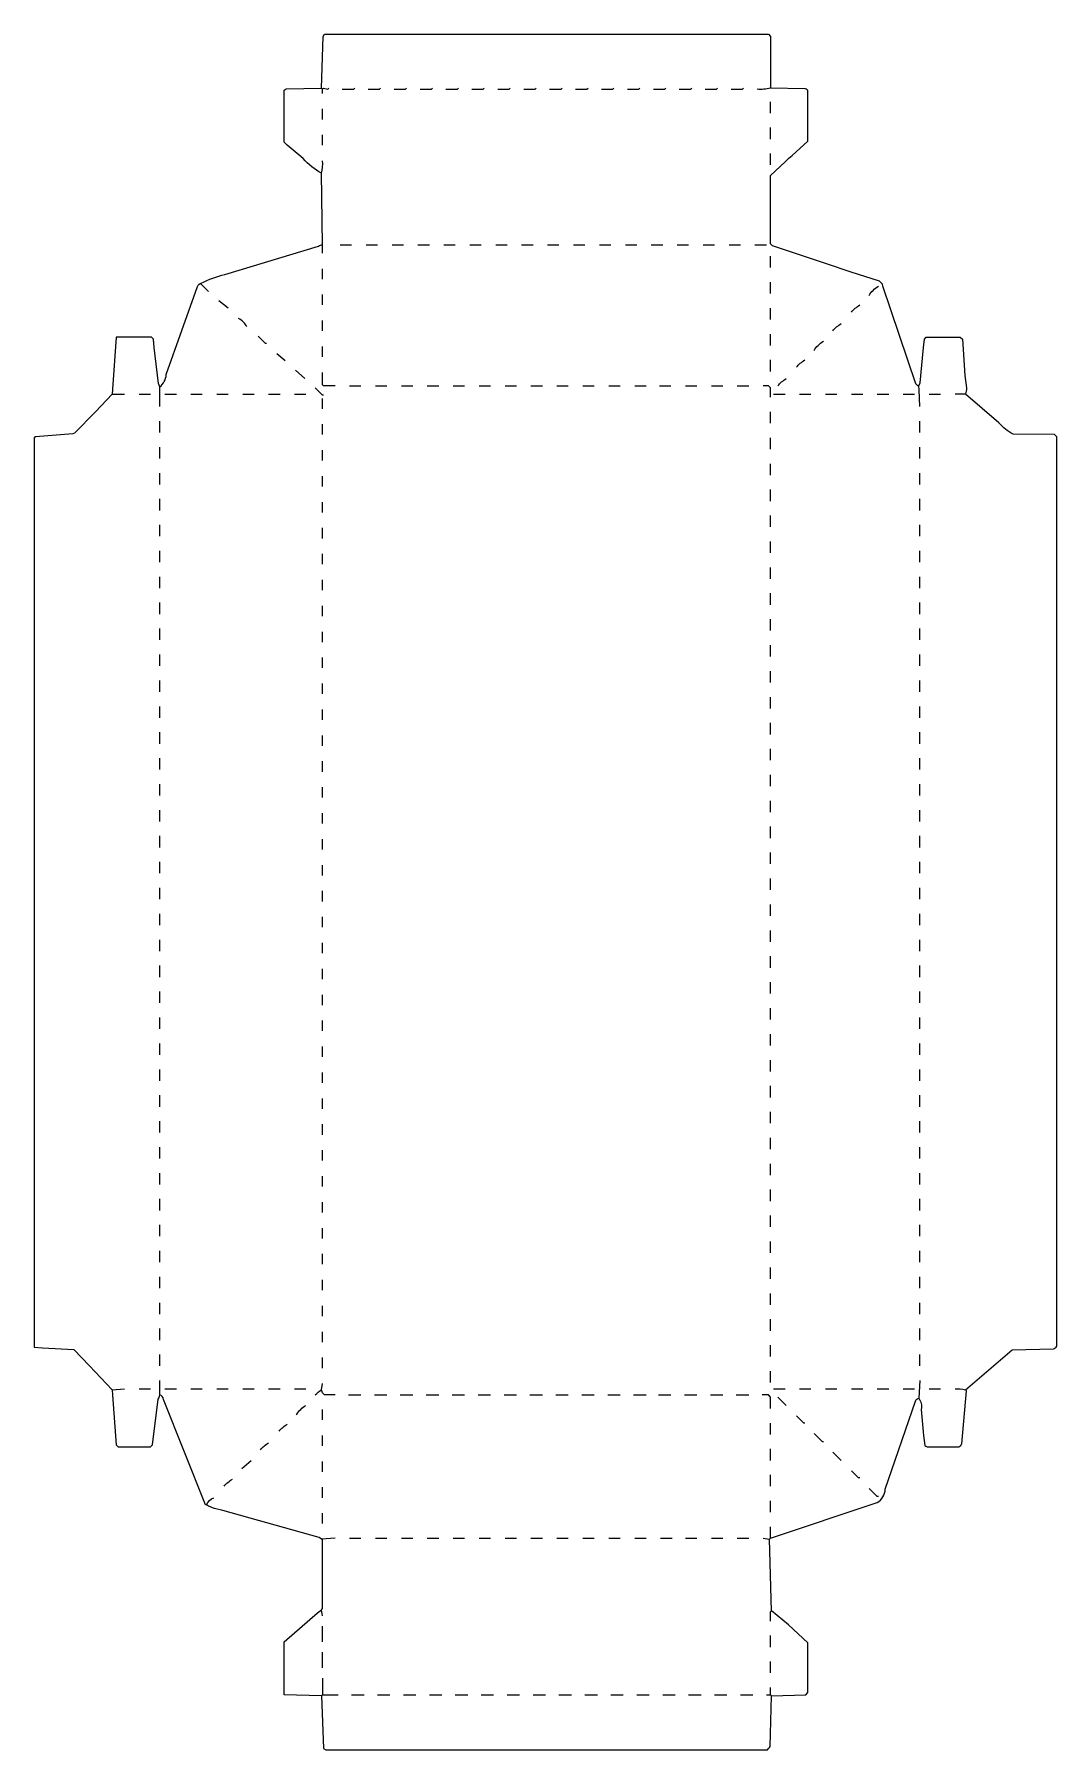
# Model space of a CAD drawing. Extents: x 51 to 1037, y 85 to 1739.
import ezdxf

# ---------------------------------------------------------------- set-up
doc = ezdxf.new("R2010")
doc.units = 0
doc.layers.get('0').update_dxf_attribs({"linetype": 'CONTINUOUS'})

msp = doc.modelspace()

# ---------------------------------------------------------------- linework, layer by layer
at = {"color": 250, "linetype": 'CONTINUOUS'}
for points in [[(329, 1682), (329, 1686), (328, 1687), (329.489592, 1736.990008), (331, 1739), (759, 1739), (761, 1737), (761, 1687)], [(761, 1663), (761, 1674)], [(329, 1657), (329, 1667)], [(329, 1632), (329, 1642)], [(761, 1638), (761, 1649)], [(761, 1613), (761, 1624)], [(346, 1536), (357, 1536)], [(371, 1536), (382, 1536)], [(396, 1536), (407, 1536)], [(421, 1536), (432, 1536)], [(446, 1536), (457, 1536)], [(471, 1536), (482, 1536)], [(496, 1536), (507, 1536)], [(521, 1536), (532, 1536)], [(546, 1536), (557, 1536)], [(571, 1536), (582, 1536)], [(596, 1536), (607, 1536)], [(621, 1536), (632, 1536)], [(646, 1536), (657, 1536)], [(671, 1536), (682, 1536)], [(696, 1536), (707, 1536)], [(721, 1536), (732, 1536)], [(746, 1536), (757, 1536)], [(761, 1514), (761, 1525)], [(329, 1503), (329, 1513)], [(219, 1491), (212, 1498), (212, 1499)], [(761, 1489), (761, 1500)], [(238, 1475), (229, 1482)], [(329, 1478), (329, 1488)], [(761, 1464), (761, 1475)], [(329, 1453), (329, 1463)], [(275, 1441), (274, 1441), (267, 1448)], [(761, 1439), (761, 1450)], [(293, 1424), (285, 1431)], [(329, 1428), (329, 1438)], [(761, 1414), (761, 1425)], [(312, 1407), (303, 1415)], [(341, 1400), (330, 1400), (329, 1401), (329, 1413)], [(126, 1392), (138, 1392)], [(152, 1392), (163, 1392)], [(177, 1392), (188, 1392)], [(202, 1392), (213, 1392)], [(227, 1392), (238, 1392)], [(252, 1392), (263, 1392)], [(277, 1392), (288, 1392)], [(302, 1392), (313, 1392)], [(355, 1400), (366, 1400)], [(380, 1400), (391, 1400)], [(405, 1400), (416, 1400)], [(430, 1400), (441, 1400)], [(455, 1400), (466, 1400)], [(480, 1400), (491, 1400)], [(505, 1400), (516, 1400)], [(530, 1400), (541, 1400)], [(555, 1400), (566, 1400)], [(580, 1400), (591, 1400)], [(605, 1400), (616, 1400)], [(630, 1400), (641, 1400)], [(654, 1400), (665, 1400)], [(679, 1400), (690, 1400)], [(704, 1400), (715, 1400)], [(729, 1400), (740, 1400)], [(761, 1389), (761, 1398), (759, 1400), (754, 1400)], [(764, 1392), (775, 1392)], [(789, 1392), (800, 1392)], [(814, 1392), (825, 1392)], [(839, 1392), (850, 1392)], [(864, 1392), (875, 1392)], [(889, 1392), (900, 1392)], [(914, 1392), (925, 1392)], [(329, 1378), (329, 1388)], [(761, 1364), (761, 1375)], [(172, 1355), (172, 1366)], [(329, 1353), (329, 1363)], [(905, 1355), (905, 1366)], [(172, 1330), (172, 1341)], [(761, 1339), (761, 1350)], [(905, 1330), (905, 1341)], [(329, 1328), (329, 1338)], [(761, 1314), (761, 1325)], [(172, 1305), (172, 1316)], [(329, 1303), (329, 1313)], [(905, 1305), (905, 1316)], [(172, 1280), (172, 1291)], [(761, 1289), (761, 1300)], [(905, 1280), (905, 1291)], [(329, 1278), (329, 1288)], [(761, 1264), (761, 1275)], [(172, 1255), (172, 1266)], [(329, 1253), (329, 1263)], [(905, 1255), (905, 1266)], [(172, 1230), (172, 1241)], [(761, 1239), (761, 1250)], [(905, 1230), (905, 1241)], [(329, 1228), (329, 1238)], [(761, 1214), (761, 1225)], [(172, 1205), (172, 1216)], [(329, 1203), (329, 1213)], [(905, 1205), (905, 1216)], [(172, 1180), (172, 1191)], [(761, 1189), (761, 1200)], [(905, 1180), (905, 1191)], [(329, 1178), (329, 1188)], [(761, 1164), (761, 1175)], [(172, 1155), (172, 1166)], [(329, 1153), (329, 1163)], [(905, 1155), (905, 1166)], [(761, 1139), (761, 1150)], [(172, 1130), (172, 1141)], [(329, 1128), (329, 1138)], [(761, 1114), (761, 1125)], [(905, 1130), (905, 1141)], [(172, 1105), (172, 1116)], [(329, 1103), (329, 1113)], [(905, 1105), (905, 1116)], [(761, 1089), (761, 1100)], [(172, 1080), (172, 1091)], [(329, 1078), (329, 1088)], [(905, 1080), (905, 1091)], [(172, 1055), (172, 1066)], [(329, 1053), (329, 1063)], [(761, 1064), (761, 1075)], [(905, 1055), (905, 1066)], [(761, 1039), (761, 1050)], [(172, 1030), (172, 1041)], [(329, 1028), (329, 1038)], [(905, 1030), (905, 1041)], [(172, 1005), (172, 1016)], [(329, 1003), (329, 1013)], [(761, 1014), (761, 1025)], [(905, 1005), (905, 1016)], [(761, 989), (761, 1000)], [(172, 980), (172, 991)], [(329, 978), (329, 988)], [(905, 980), (905, 991)], [(172, 955), (172, 966)], [(329, 953), (329, 963)], [(761, 964), (761, 975)], [(905, 955), (905, 966)], [(761, 939), (761, 950)], [(172, 930), (172, 941)], [(329, 928), (329, 938)], [(905, 930), (905, 941)], [(172, 905), (172, 916)], [(329, 903), (329, 913)], [(761, 914), (761, 925)], [(905, 905), (905, 916)], [(761, 889), (761, 900)], [(172, 880), (172, 891)], [(329, 878), (329, 888)], [(905, 880), (905, 891)], [(172, 855), (172, 866)], [(329, 853), (329, 863)], [(761, 864), (761, 875)], [(905, 855), (905, 866)], [(761, 839), (761, 850)], [(172, 830), (172, 841)], [(329, 828), (329, 838)], [(905, 830), (905, 841)], [(172, 805), (172, 816)], [(329, 803), (329, 813)], [(761, 814), (761, 825)], [(905, 805), (905, 816)], [(761, 789), (761, 800)], [(172, 780), (172, 791)], [(329, 778), (329, 788)], [(905, 780), (905, 791)], [(172, 755), (172, 766)], [(329, 753), (329, 763)], [(761, 764), (761, 775)], [(905, 755), (905, 766)], [(761, 739), (761, 750)], [(172, 730), (172, 741)], [(329, 728), (329, 738)], [(905, 730), (905, 741)], [(172, 705), (172, 716)], [(329, 703), (329, 713)], [(761, 714), (761, 725)], [(905, 705), (905, 716)], [(761, 689), (761, 700)], [(172, 680), (172, 691)], [(329, 678), (329, 688)], [(905, 680), (905, 691)], [(172, 655), (172, 666)], [(329, 653), (329, 663)], [(761, 664), (761, 675)], [(905, 655), (905, 666)], [(761, 639), (761, 650)], [(172, 630), (172, 641)], [(329, 628), (329, 638)], [(905, 630), (905, 641)], [(172, 605), (172, 616)], [(329, 603), (329, 613)], [(761, 614), (761, 625)], [(905, 605), (905, 616)], [(761, 589), (761, 600)], [(172, 580), (172, 591)], [(329, 578), (329, 588)], [(905, 580), (905, 591)], [(172, 555), (172, 566)], [(329, 553), (329, 563)], [(761, 564), (761, 575)], [(905, 555), (905, 566)], [(761, 539), (761, 550)], [(172, 530), (172, 541)], [(329, 528), (329, 538)], [(905, 530), (905, 541)], [(172, 505), (172, 516)], [(329, 503), (329, 513)], [(761, 514), (761, 525)], [(905, 505), (905, 516)], [(761, 489), (761, 500)], [(172, 480), (172, 491)], [(329, 478), (329, 488)], [(905, 480), (905, 491)], [(172, 455), (172, 466)], [(761, 464), (761, 475)], [(905, 455), (905, 466)], [(329, 453), (329, 463)], [(761, 439), (761, 450)], [(126, 432), (138, 433)], [(152, 433), (163, 433)], [(177, 433), (188, 433)], [(202, 433), (213, 433)], [(227, 433), (238, 433)], [(252, 433), (263, 433)], [(277, 433), (288, 433)], [(302, 433), (313, 433)], [(341, 427), (331, 427), (329, 429), (328, 432), (329, 438)], [(764, 433), (775, 433)], [(789, 433), (800, 433)], [(814, 433), (825, 433)], [(839, 433), (850, 433)], [(864, 433), (875, 433)], [(889, 433), (900, 433)], [(914, 433), (925, 433)], [(354, 427), (366, 427)], [(379, 427), (391, 427)], [(404, 427), (416, 427)], [(429, 427), (441, 427)], [(454, 427), (466, 427)], [(479, 427), (491, 427)], [(504, 427), (516, 427)], [(529, 427), (541, 427)], [(554, 427), (566, 427)], [(579, 427), (591, 427)], [(604, 427), (616, 427)], [(629, 427), (641, 427)], [(653, 427), (665, 427)], [(678, 427), (690, 427)], [(703, 427), (715, 427)], [(728, 427), (740, 427)], [(761, 414), (761, 425), (759, 427), (753, 427)], [(776, 417), (768, 425)], [(329, 403), (329, 413)], [(761, 389), (761, 400)], [(794, 400), (793, 400), (786, 407)], [(329, 378), (329, 388)], [(812, 382), (811, 382), (803, 390)], [(251, 356), (260, 364)], [(761, 364), (761, 375)], [(829, 364), (821, 372)], [(329, 353), (329, 363)], [(761, 339), (761, 350)], [(847, 347), (846, 347), (839, 354)], [(329, 328), (329, 338)], [(865, 329), (864, 329), (856, 337)], [(761, 314), (761, 325)], [(329, 303), (329, 313)], [(761, 289), (761, 300)], [(329, 214), (328, 220), (329, 221), (329, 288)], [(355, 289), (366, 289)], [(380, 289), (391, 289)], [(405, 289), (416, 289)], [(430, 289), (441, 289)], [(455, 289), (466, 289)], [(480, 289), (491, 289)], [(505, 289), (516, 289)], [(530, 289), (541, 289)], [(555, 289), (566, 289)], [(580, 289), (591, 289)], [(605, 289), (616, 289)], [(630, 289), (641, 289)], [(655, 289), (666, 289)], [(679, 289), (690, 289)], [(704, 289), (715, 289)], [(729, 289), (740, 289)], [(761, 209), (761, 218), (762, 219), (760, 288)], [(328, 137), (292, 138), (292, 189), (324, 217), (328, 220)], [(762, 137), (795, 138), (797, 140), (797, 188), (778.22069, 205.248276), (762, 219)], [(329, 189), (329, 204)], [(761, 184), (761, 195)], [(329, 164), (329, 179)], [(761, 159), (761, 170)], [(329, 138), (344, 138)], [(357, 138), (369, 138)], [(382, 138), (394, 138)], [(407, 138), (419, 138)], [(432, 138), (444, 138)], [(457, 138), (469, 138)], [(482, 138), (494, 138)], [(507, 138), (519, 138)], [(532, 138), (544, 138)], [(557, 138), (569, 138)], [(582, 138), (594, 138)], [(607, 138), (619, 138)], [(632, 138), (644, 138)], [(657, 138), (669, 138)], [(682, 138), (694, 138)], [(707, 138), (719, 138)], [(732, 138), (744, 138)], [(757, 138), (761, 138)]]:
    msp.add_lwpolyline(points, dxfattribs=at)
for points in [[(328, 1605, -0.084647), (310.211765, 1619.247059), (295, 1632), (292, 1635), (292, 1685), (294.013866, 1686.514682), (328, 1687)], [(904, 1400), (903, 1400), (901, 1402), (869.3, 1496.1), (869, 1498), (866, 1501), (838.9, 1509.7), (814.9, 1517.7), (763, 1535), (761, 1537), (761, 1603), (775, 1616), (776, 1617, -0.076982), (782, 1622), (797, 1636), (797, 1685, 0.212104), (793.985739, 1686.515125), (761, 1687, -0.085202), (748, 1686)], [(329, 1528), (329, 1536), (328, 1605, 0.08251), (329, 1617)], [(172, 1399, 0.202221), (178.3, 1410.9), (208.3, 1495.9, -0.236938), (212, 1499, -0.070514), (234.9, 1507.3), (325.1, 1534.8, -0.113888), (329, 1536)], [(856, 1487, -0.126932), (865, 1496)], [(839, 1471, -0.071068), (847, 1478)], [(256, 1457, 0.149662), (248, 1465)], [(821, 1453, -0.071068), (829, 1460)], [(172, 1380), (172, 1399), (170.769231, 1402.153846), (167.430769, 1429.053846), (166.439024, 1437.04878), (166, 1445), (164, 1447), (130, 1447), (126.405405, 1396.932432), (126, 1392), (110, 1375), (89.9, 1354.3), (88.1, 1353.7), (52, 1351), (51, 1350), (51, 473), (59.024862, 472.472376), (89, 471), (104.249753, 455.238894), (126, 432), (126.535398, 426.969027), (130, 379), (132, 377), (163, 377), (165, 379), (170.439024, 422.95122, 0.104196), (172, 427), (172, 441)], [(803, 1434, -0.126932), (812, 1443)], [(905, 1380), (904.384615, 1396.076923), (904, 1400), (905.2, 1402.9), (908.458824, 1436.964706), (909.430769, 1444.946154), (911, 1447), (944, 1447), (946, 1445), (948.544828, 1409.962069), (950, 1398, -0.075203), (949, 1392)], [(786, 1418, -0.071068), (794, 1425)], [(768, 1400, -0.071068), (776, 1407)], [(939, 433, -0.088179), (949, 432), (994.011891, 470.512485), (1033.988109, 471.487515, 0.112522), (1037, 474), (1037, 1351), (1035, 1353), (995.011891, 1353.487515, -0.094961), (981.216814, 1364.247788), (949, 1392), (939, 1392)], [(322, 427, -0.087559), (328, 432)], [(905, 441), (904, 424, -0.209906), (906.439024, 413.04878), (908.458824, 388.035294), (909.952941, 378.211765), (910.9, 377.7), (912, 377), (943, 377, 0.083525), (945.54918, 380.040984), (950, 431), (949, 432)], [(341, 289), (328, 288), (325.793103, 289.482759), (232.911765, 315.647059), (224.9, 317.7, -0.070905), (217, 321), (216, 321), (175.6, 422.8, 0.293531), (172, 427)], [(304, 408, -0.126932), (313, 417)], [(754, 289), (760, 288), (761, 289), (863.9, 323.3, 0.253333), (871.7, 336.1), (900.8, 421.1, -0.277998), (904, 424)], [(287, 392, -0.071068), (295, 399)], [(269, 374, -0.071068), (277, 381)], [(234, 339, -0.071068), (242, 346)], [(217, 321, -0.181335), (224, 328)], [(329, 154), (329, 138), (328, 137), (329.998403, 86.039936), (332, 85), (758, 85, 0.086871), (760.510408, 88.009992), (762, 137), (761, 138), (761, 145)]]:
    msp.add_lwpolyline(points, format="xyb", dxfattribs=at)
at = {"color": 251, "linetype": 'CONTINUOUS'}
msp.add_lwpolyline([(329, 1686), (330, 1687), (334, 1686), (335, 1687)], dxfattribs=at)
at = {"color": 252, "linetype": 'CONTINUOUS'}
for points in [[(348, 1686), (359, 1686), (360, 1687)], [(373, 1686), (384, 1686), (385, 1687)], [(398, 1686), (409, 1686), (410, 1687)], [(423, 1686), (434, 1686), (435, 1687)], [(448, 1686), (459, 1686), (460, 1687)], [(473, 1686), (484, 1686), (485, 1687)], [(498, 1686), (509, 1686), (510, 1687)], [(523, 1686), (534, 1686), (535, 1687)], [(548, 1686), (559, 1686), (560, 1687)], [(573, 1686), (584, 1686), (585, 1687)], [(598, 1686), (609, 1686), (610, 1687)], [(623, 1686), (634, 1686), (635, 1687)], [(648, 1686), (659, 1686), (660, 1687)], [(673, 1686), (684, 1686), (685, 1687)], [(698, 1686), (709, 1686), (710, 1687)], [(723, 1686), (734, 1686), (735, 1687)]]:
    msp.add_lwpolyline(points, dxfattribs=at)
at = {"color": 237, "linetype": 'CONTINUOUS'}
msp.add_lwpolyline([(330, 1391), (329, 1391), (322, 1398)], dxfattribs=at)

doc.saveas('drawing.dxf')
